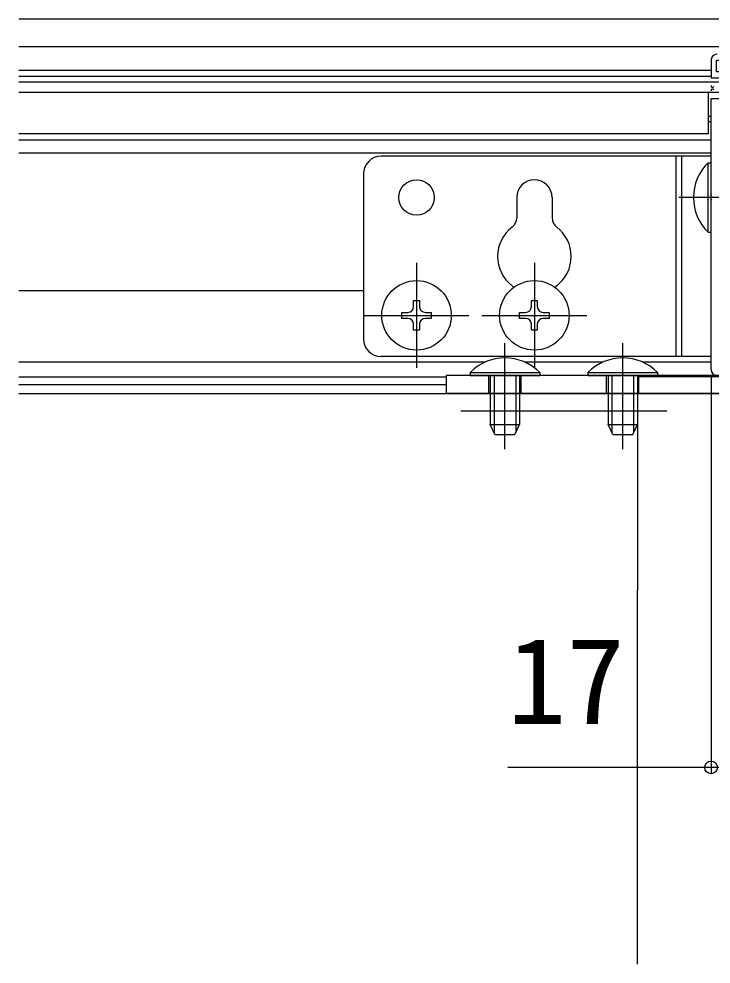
# Model space of a CAD drawing. Units: millimetres, scale not verified. Extents: x -875 to 875, y -1304 to 1297.
# Drawn here: x 136.8 to 254.3, y -479.6 to -319.2 of the extents above; entities that cross this region are included whole.
import ezdxf
from ezdxf.enums import TextEntityAlignment as Align

# ---------------------------------------------------------------- set-up
doc = ezdxf.new("R2010")
doc.units = ezdxf.units.MM
doc.header["$LTSCALE"] = 8
for name, color, linetype in [('0-3_YKK_11', 7, 'Continuous'), ('0-4_YKK_12', 2, 'Continuous'), ('0-5_YKK_13', 4, 'Continuous'), ('0-7_YKK_D', 6, 'Continuous')]:
    doc.layers.add(name, color=color, linetype=linetype)
doc.styles.add('ＭＳ ゴシック', font='')
doc.styles.get('ＭＳ ゴシック').set_extended_font_data('MS Gothic')

msp = doc.modelspace()

# ---------------------------------------------------------------- linework, layer by layer
at = {"layer": '0-3_YKK_11'}
for points in [[(254.299, -326.217), (254.299, -329.217), (256.549, -329.217), (256.549, -328.217), (255.199, -328.217), (255.199, -326.217), (260.399, -326.217), (260.399, -328.217), (259.049, -328.217), (259.049, -329.217), (261.299, -329.217), (261.299, -326.717), (272.799, -325.717), (274.149, -325.717), (274.149, -327.417), (275.049, -327.417), (275.049, -325.417), (283.799, -325.417), (283.799, -327.417), (284.699, -327.417), (284.699, -325.117), (285.599, -325.117), (285.599, -324.217)], [(254.419, -349.242), (254.299, -349.059), (254.299, -332.717), (256.549, -332.717)], [(254.299, -378.717), (254.299, -349.976), (254.419, -349.792)]]:
    msp.add_lwpolyline(points, dxfattribs=at)
for centre, start, end in [((255.299, -326.217), 90.00001, 179.99999), ((255.299, -378.717), 180.00001, 269.99999)]:
    msp.add_arc(centre, 1, start, end, dxfattribs=at)
at = {"layer": '0-4_YKK_12'}
for p, q in [((136.799, -319.217), (311.499, -319.217)), ((136.799, -323.917), (273.399, -323.917)), ((136.799, -327.917), (254.299, -327.917)), ((136.799, -328.917), (254.299, -328.917)), ((253.799, -335.717), (254.299, -335.717)), ((253.799, -336.617), (254.299, -336.617)), ((136.799, -339.717), (254.299, -339.717)), ((136.799, -341.917), (254.299, -341.917)), ((266.799, -349.517), (248.824, -349.517)), ((204.299, -360.617), (204.299, -378.417)), ((224.299, -360.617), (224.299, -378.417)), ((136.799, -365.317), (195.299, -365.317)), ((195.399, -369.517), (213.199, -369.517)), ((215.399, -369.517), (233.199, -369.517)), ((219.299, -392.217), (219.299, -374.219)), ((239.299, -392.217), (239.299, -374.219)), ((136.799, -377.417), (215.977, -377.417)), ((222.621, -377.417), (235.977, -377.417)), ((242.621, -377.417), (254.299, -377.417)), ((136.799, -379.917), (209.299, -379.917)), ((241.799, -379.917), (241.799, -416.217)), ((294.299, -379.917), (241.799, -379.917)), ((136.799, -381.217), (209.299, -381.217)), ((246.799, -385.757), (211.799, -385.757)), ((241.799, -479.574), (241.799, -416.217))]:
    msp.add_line(p, q, dxfattribs=at)
msp.add_lwpolyline([(136.799, -382.757), (241.799, -382.757), (316.799, -382.757)], dxfattribs=at)
at = {"layer": '0-5_YKK_13'}
for p, q in [((136.799, -319.217), (336.799, -319.217)), ((271.299, -331.717), (136.799, -331.717)), ((253.799, -331.717), (253.799, -338.717)), ((253.799, -338.717), (136.799, -338.717)), ((254.299, -342.517), (198.299, -342.517)), ((248.299, -342.517), (248.299, -376.517)), ((249.299, -342.517), (249.299, -376.517)), ((254.299, -355.417), (254.299, -343.617)), ((195.299, -345.517), (195.299, -373.517)), ((221.299, -349.517), (221.299, -352.955)), ((227.299, -349.517), (227.299, -352.955)), ((253.79, -355.417), (254.299, -355.417)), ((202.799, -370.017), (201.799, -370.017)), ((222.799, -370.017), (221.799, -370.017)), ((254.299, -376.517), (198.299, -376.517)), ((213.399, -379.208), (213.399, -379.717)), ((213.399, -379.717), (225.199, -379.717)), ((216.549, -382.717), (216.549, -379.717)), ((217.454, -379.717), (217.454, -389.408)), ((221.145, -379.717), (221.145, -389.408)), ((221.799, -379.717), (221.799, -388.017)), ((222.049, -382.717), (222.049, -379.717)), ((233.399, -379.208), (233.399, -379.717)), ((233.399, -379.717), (245.199, -379.717)), ((236.549, -382.717), (236.549, -379.717)), ((237.454, -379.717), (237.454, -389.408)), ((241.145, -379.717), (241.145, -389.408)), ((241.799, -379.717), (241.799, -388.017)), ((242.049, -382.717), (242.049, -379.717)), ((217.599, -389.717), (216.799, -388.017)), ((220.999, -389.717), (221.799, -388.017)), ((237.599, -389.717), (236.799, -388.017)), ((240.999, -389.717), (241.799, -388.017)), ((217.599, -389.717), (220.999, -389.717)), ((237.599, -389.717), (240.999, -389.717))]:
    msp.add_line(p, q, dxfattribs=at)
for points in [[(136.799, -329.917), (271.299, -329.917), (271.299, -331.717)], [(253.79, -355.417), (253.79, -343.617), (254.299, -343.617)], [(203.799, -368.017), (203.799, -367.017), (204.799, -367.017), (204.799, -368.017)], [(223.799, -368.017), (223.799, -367.017), (224.799, -367.017), (224.799, -368.017)], [(201.799, -370.017), (201.799, -369.017), (202.799, -369.017)], [(205.799, -369.017), (206.799, -369.017), (206.799, -370.017), (205.799, -370.017)], [(221.799, -370.017), (221.799, -369.017), (222.799, -369.017)], [(225.799, -369.017), (226.799, -369.017), (226.799, -370.017), (225.799, -370.017)], [(204.799, -371.017), (204.799, -372.017), (203.799, -372.017), (203.799, -371.017)], [(224.799, -371.017), (224.799, -372.017), (223.799, -372.017), (223.799, -371.017)], [(294.299, -379.717), (209.299, -379.717), (209.299, -382.717), (241.799, -382.717), (292.799, -382.717), (292.799, -379.717)], [(213.399, -379.208), (225.199, -379.208), (225.199, -379.717)], [(216.799, -379.717), (216.799, -388.017), (221.799, -388.017)], [(233.399, -379.208), (245.199, -379.208), (245.199, -379.717)], [(236.799, -379.717), (236.799, -388.017), (241.799, -388.017)]]:
    msp.add_lwpolyline(points, dxfattribs=at)
for centre, radius in [((204.299, -349.517), 3), ((204.299, -369.517), 5.9), ((224.299, -369.517), 5.9)]:
    msp.add_circle(centre, radius, dxfattribs=at)
for centre, radius, start, end in [((254.549, -330.567), 0.25, 167.958, 330), ((254.549, -331.367), 0.25, 30, 192.042), ((198.299, -345.517), 3, 90, 180), ((259.531, -349.517), 8.232, 134.2189, 225.7811), ((224.299, -349.517), 3, 0, 180), ((219.299, -352.955), 2, 307.3052, 0), ((229.299, -352.955), 2, 180, 232.6948), ((224.299, -359.517), 6.25, 127.3052, 232.6948), ((224.299, -359.517), 6.25, 307.3052, 52.6948), ((219.299, -366.079), 2, 41.15635, 52.6948), ((229.299, -366.079), 2, 127.3052, 138.84365), ((202.799, -368.017), 1, 270, 0), ((205.799, -368.017), 1, 180, 270), ((222.799, -368.017), 1, 270, 360), ((225.799, -368.017), 1, 180, 270), ((202.799, -371.017), 1, 0, 90), ((205.799, -371.017), 1, 90, 180), ((222.799, -371.017), 1, 360, 90), ((225.799, -371.017), 1, 90, 180), ((198.299, -373.517), 3, 180, 270), ((219.299, -384.95), 8.232, 44.2189, 135.7811), ((239.299, -384.95), 8.232, 44.2189, 135.7811)]:
    msp.add_arc(centre, radius, start, end, dxfattribs=at)
at = {"layer": '0-7_YKK_D'}
msp.add_line((254.299, -379.717), (254.299, -447.217), dxfattribs=at)
msp.add_lwpolyline([(271.299, -446.217), (254.299, -446.217), (219.794, -446.217)], dxfattribs=at)
msp.add_circle((254.299, -446.217), 1.075, dxfattribs=at)

# ---------------------------------------------------------------- texts
at = {"layer": '0-7_YKK_D', "style": 'ＭＳ ゴシック'}
msp.add_text('17', height=14.66, dxfattribs=at).set_placement((219.726, -443.217), align=Align.BOTTOM_LEFT)

doc.saveas('drawing.dxf')
